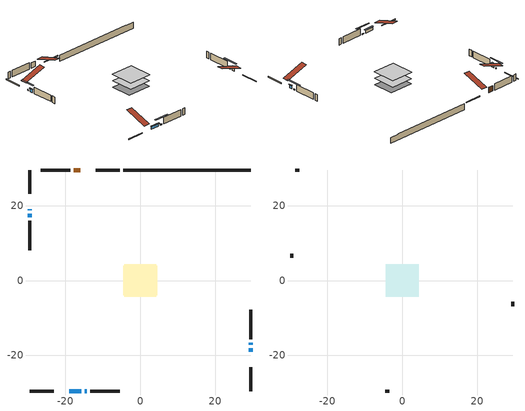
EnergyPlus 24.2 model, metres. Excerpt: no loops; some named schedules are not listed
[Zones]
conditioned space
 floor adiabatic (AdiabaticFloorConstruction): -4.34,-4.34 -4.34,4.34 4.34,4.34 4.34,-4.34 z1.22
 floor foundation (Slab1 construction): -4.57,-3.96 -4.57,3.96 4.57,3.96 4.57,-3.96 z-1.07
 wall outside (RimJoist1 construction): -5.5,29.56 -11.9,29.56 / -29.56,-29.56 -23.16,-29.56 / -29.56,29.56 -29.56,23.16 / 29.56,-29.56 29.56,-23.16 z1.22:1.52
 wall outside (AdiabaticWallConstruction 1): -16.01,29.56 -17.79,29.56 z1.22:3.25
 wall outside (AdiabaticWallConstruction): 29.56,-19.06 29.56,-18.09 / -29.56,17.84 -29.56,16.88 z1.22:2.42; -29.56,19.06 -29.56,18.77 / 29.56,-17.17 29.56,-16.59 / -14.83,-29.56 -14.26,-29.56 z1.22:1.58; -19.05,-29.56 -15.76,-29.56 z1.22:2.25
 wall outside (Wall1 construction): -18.72,29.56 -26.56,29.56 / -13.34,-29.56 -5.49,-29.56 / -29.56,15.95 -29.56,8.11 / 29.56,-15.67 29.56,-7.82 z1.22:3.66
 wall foundation (FoundationWall1 construction): -4.57,29.56,-1.07 -4.57,29.56,1.22 26.15,29.56,1.22 26.15,29.56,1.07 29.56,29.56,1.07 29.56,29.56,-1.07
 window (WindowConstruction): 29.56,-19.05 29.56,-18.09 z1.22:2.42
 window (WindowConstruction 5): -29.56,19.05 -29.56,18.77 z1.22:1.57
 window (WindowConstruction 1): -19.05,-29.56 -15.76,-29.56 z1.22:2.25
 window (WindowConstruction 2): -29.56,17.84 -29.56,16.88 z1.22:2.42
 window (WindowConstruction 3): 29.56,-17.16 29.56,-16.6 z1.22:1.57
 window (WindowConstruction 4): -14.83,-29.56 -14.26,-29.56 z1.22:1.57
 door (Door): -16.01,29.56 -17.79,29.56 z1.22:3.25
 ceiling adiabatic (AdiabaticFloorConstruction): 4.34,-4.34 4.34,4.34 -4.34,4.34 -4.34,-4.34 z1.22
attic - vented
 floor to conditioned space (Floor1 construction Reversed): -4.38,-4.38 -4.38,4.38 4.38,4.38 4.38,-4.38 z3.66
 wall outside (Wall2 construction): -27.49,29.56 -28.63,29.56 / -4.56,-29.56 -3.42,-29.56 / -29.56,7.18 -29.56,6.04 / 29.56,-6.9 29.56,-5.75 z1.22:3.66
 roof outside (Roof1 construction): -15.08,29.56,3.66 -15.08,21.02,6.5 -12.83,21.02,6.5 -12.83,29.56,3.66; -19.98,-29.56,3.66 -19.98,-21.02,6.5 -22.23,-21.02,6.5 -22.23,-29.56,3.66; -29.56,19.98,3.66 -21.02,19.98,6.5 -21.02,22.23,6.5 -29.56,22.23,3.66; 29.56,-19.98,3.66 21.02,-19.98,6.5 21.02,-22.23,6.5 29.56,-22.23,3.66
shading: 29.56,-17.89 29.56,-19.26 29.98,-19.26 29.98,-17.89 z2.62; -29.56,16.13 -29.56,21.69 -29.98,21.69 -29.98,16.13 z4.21; -15.56,-29.56 -19.26,-29.56 -19.26,-29.98 -15.56,-29.98 z2.45; -29.56,16.68 -29.56,18.04 -29.98,18.04 -29.98,16.68 z2.62; 29.56,-13.96 29.56,-19.8 29.98,-19.8 29.98,-13.96 z4.21; -11.62,-29.56 -17.47,-29.56 -17.47,-29.98 -11.62,-29.98 z4.21
[Building]
Building 1: Terrain=Suburbs
[Site:Location]
Edmonton Intl AP_AB: Latitude {deg}=53.31; Longitude {deg}=-113.58; Time Zone {hr}=-7; Elevation {m}=723; Keep Site Location Information=Yes
[Site:GroundTemperature:Shallow]
-1.56185, -3.61833, -3.78302, -2.80711, 1.11059, 5.01004, 8.39065, 10.5322, 10.7141, 8.97234, 5.67794, 1.89811
[Site:WaterMainsTemperature]
Calculation Method=Schedule; Temperature Schedule=mains temperature schedule
[Material] Roughness=Rough; Thermal Absorptance=0.9
Name | Thickness {m} | Conductivity {W/m-K} | Density {kg/m3} | Specific Heat {J/kg-K} | Solar Absorptance | Visible Absorptance
asphalt or fiberglass shingles | 0.00635 | 0.162714 | 1121.4 | 1465.45 | 0.84 | 0.84
ceiling loosefill ins | 0.169333 | 0.0480833 | 16.02 | 1046.75 | 0.7 | 0.7
ceiling stud and cavity | 0.1397 | 0.0957022 | 65.682 | 1177.47 | 0.7 | 0.7
concrete 4.0 in. | 0.1016 | 1.803125 | 2242.8 | 837.4 | 0.7 | 0.7
concrete 8.0 in. | 0.2032 | 1.803125 | 2242.8 | 837.4 | 0.7 | 0.7
door material | 0.04445 | 0.053851 | 512.64 | 1214.23 | 0.7 | 0.7
exterior vertical ins | 0.0469053 | 0.029427 | 32.04 | 1214.23 | 0.7 | 0.7
floor covering | 0.0127 | 0.0433444 | 54.468 | 1339.84 | 0.6 | 0.6
floor rigid ins; wall rigid ins | 0.512978 | 0.029427 | 32.04 | 1214.23 | 0.7 | 0.7
floor stud and cavity | 0.1397 | 1.75129 | 37.0049 | 1207.88 | 0.7 | 0.7
furniture material conditioned space 1 | 0.1524 | 0.115458 | 640.8 | 1214.23 | 0.6 | 0.6
gypsum board | 0.0127 | 0.160291 | 801 | 837.4 | 0.6 | 0.6
gypsum board 1 | 0.0127 | 0.160291 | 801 | 837.4 | 0.7 | 0.7
osb sheathing 0.5 in. | 0.0127 | 0.115458 | 512.64 | 1214.23 | 0.7 | 0.7
osb sheathing 0.75 in. | 0.01905 | 0.115458 | 512.64 | 1214.23 | 0.7 | 0.7
osb sheathing 2.0 in. | 0.0508 | 0.115458 | 512.64 | 1214.23 | 0.7 | 0.7
rim joist stud and cavity | 0.0508 | 0.029095 | 125.044 | 1163.47 | 0.6 | 0.6
slab rigid ins | 0.00797915 | 0.029427 | 32.04 | 1214.23 | 0.7 | 0.7
wall stud and cavity | 0.1397 | 0.0943382 | 139.0536 | 1170.24 | 0.7 | 0.7
wall stud and cavity 1 | 0.0889 | 6.1454 | 50.32683 | 1063.81 | 0.6 | 0.6
wall stud and cavity 2 | 0.0889 | 0.380278 | 52.3479 | 1209.89 | 0.7 | 0.7
wall stud and cavity 3 | 0.0889 | 0.391764 | 83.0341 | 1211.67 | 0.7 | 0.7
wood siding | 0.0254 | 0.102417 | 544.68 | 1172.36 | 0.4 | 0.4
wood siding 1 | 0.00254 | 0.102417 | 544.68 | 1172.36 | 0.4 | 0.4
wood siding 2; wood siding 3; wood siding 4 | 0.0254 | 0.102417 | 544.68 | 1172.36 | 0.7 | 0.7
[WindowMaterial:SimpleGlazingSystem]
Name | U-Factor {W/m2-K} | Solar Heat Gain Coefficient
WindowMaterial | 3.27961 | 0.65
WindowMaterial 1 | 3.281884 | 0.64
WindowMaterial 2 | 3.24952 | 0.43
[Construction]
AdiabaticFloorConstruction: floor stud and cavity, floor rigid ins, osb sheathing 0.75 in., floor covering
AdiabaticWallConstruction: wood siding 3, wall rigid ins, wall stud and cavity 2, gypsum board
AdiabaticWallConstruction 1: wood siding 4, wall rigid ins, wall stud and cavity 2, gypsum board
Door: door material
Floor1 construction Reversed: gypsum board, ceiling stud and cavity, ceiling loosefill ins
FoundationWall1 construction: concrete 8.0 in., gypsum board 1
furniture construction conditioned space 1: furniture material conditioned space 1
PartitionWallConstruction: gypsum board, wall stud and cavity 3, gypsum board
RimJoist1 construction: wood siding 2, osb sheathing 2.0 in., rim joist stud and cavity
Roof1 construction: asphalt or fiberglass shingles
Slab1 construction: slab rigid ins, concrete 4.0 in.
Wall1 construction: wood siding, osb sheathing 0.5 in., wall stud and cavity, gypsum board
Wall2 construction: wood siding 1, wall stud and cavity 1
WindowConstruction; WindowConstruction 2: WindowMaterial
WindowConstruction 1: WindowMaterial 1
WindowConstruction 3; WindowConstruction 4; WindowConstruction 5: WindowMaterial 2
[Zone] Multiplier=1; Part of Total Floor Area=Yes
Name | Volume {m3}
attic - vented | 35.514
conditioned space | 369.7
[Space]
Name | Zone | Volume {m3}
attic - vented 1 | attic - vented | 35.514
conditioned space 1 | conditioned space | 369.7
[ZoneInfiltration:EffectiveLeakageArea]
infil attic - vented 1: Zone or Space=attic - vented 1; Schedule=Always On Discrete; Effective Air Leakage Area {cm2}=2673.39; Stack Coefficient=0.000367493; Wind Coefficient=1.29522e-05
[ZoneMixing]
whole house fan mix: Zone or Space=attic - vented; Schedule=Always On Continuous; Design Flow Rate Calculation Method=Flow/Zone; Design Flow Rate {m3/s}=0; Source Zone or Space=conditioned space
[SurfaceProperty:ExposedFoundationPerimeter]
Slab1: Exposed Perimeter Calculation Method=TotalExposedPerimeter; Total Exposed Perimeter {m}=34.137
[InternalMass] Zone or ZoneList=conditioned space; Space or SpaceList=conditioned space 1
Name | Construction | Surface Area {m2}
furniture mass conditioned space 1 | furniture construction conditioned space 1 | 59.1599
partition wall mass | PartitionWallConstruction | 147.9
[Lights]
interior lighting: Zone or ZoneList or Space or SpaceList=conditioned space 1; Schedule=interior lighting schedule; Design Level Calculation Method=LightingLevel; Lighting Level {W}=343.2; Return Air Fraction=0; Fraction Radiant=0.6; Fraction Visible=0.2; Fraction Replaceable=1
[People]
occupants: Zone or ZoneList or Space or SpaceList=conditioned space 1; Number of People Schedule=occupants schedule; Number of People Calculation Method=People; Number of People=3; Fraction Radiant=0.314171; Sensible Heat Fraction=0.56303; Activity Level Schedule=occupants activity schedule; Carbon Dioxide Generation Rate {m3/s-W}=0; Enable ASHRAE 55 Comfort Warnings=No; Mean Radiant Temperature Calculation Type=EnclosureAveraged
[ElectricEquipment] Zone or ZoneList or Space or SpaceList=conditioned space 1; Design Level Calculation Method=EquipmentLevel
Name | Schedule | Design Level {W} | Fraction Latent | Fraction Radiant | Fraction Lost
clothes dryer | clothes dryer schedule | 140.772 | 0.015 | 0.081 | 0.85
clothes washer | clothes washer schedule | 32.1985 | 0.03 | 0.162 | 0.7
cooking range | cooking range schedule | 215.147 | 0.08 | 0.432 | 0.2
dishwasher | dishwasher schedule | 66.8632 | 0.3 | 0.18 | 0.4
fridge | fridge schedule | 72.9452 | 0 | 0.6 | 0
mech vent house fan | mech vent house fan schedule | 10 | 0 | 0 | 1
mech vent house fan cfis | mech vent house fan cfis schedule | 0 | 0 | 0 | 0
misc plug loads | misc plug loads schedule | 494.7 | 0.045 | 0.513 | 0.1
whole house fan | Always On Discrete | 0 | 0 | 0 | 1
[OtherEquipment] Zone or ZoneList or Space or SpaceList=conditioned space 1; Design Level Calculation Method=EquipmentLevel
Name | Fuel Type | Schedule | Design Level {W} | Fraction Latent | Fraction Radiant | Fraction Lost
clothes dryer 1 | Electricity | clothes dryer schedule | 0 | 0.015 | 0.081 | 0.85
cooking range 1 | Electricity | cooking range schedule | 0 | 0.08 | 0.432 | 0.2
general water use latent | None | general water use schedule | 62.594 | 1 | 0 | 0
general water use sensible | None | general water use schedule | -61.6891 | 0 | 0.6 | 0
mech vent house fan latent load | None | Always On Discrete | 0 | 1 | 0 | 0
mech vent house fan sensible load | None | Always On Discrete | 0 | 0 | 0 | 0
water heater energy adjustment1 | NaturalGas | Always On Discrete | 0.01 | 0 | 0 | 1
[ZoneInfiltration:DesignFlowRate] Zone or ZoneList or Space or SpaceList=conditioned space 1; Schedule=Always On Discrete; Design Flow Rate Calculation Method=Flow/Zone; Design Flow Rate {m3/s}=0
infil flow; natural vent flow; whole house fan flow
[AvailabilityManager:Scheduled]
furnace airloop Availability Manager: Schedule=Always On Discrete
[Foundation:Kiva]
Foundation Kiva 1: Initial Indoor Air Temperature {C}=21; Wall Height Above Grade {m}=1.21999; Wall Depth Below Slab {m}=0.2032; Custom Block Material Name 1=exterior vertical ins; Custom Block Depth 1 {m}=2.28999; Custom Block X Position 1 {m}=0.2159; Custom Block Z Position 1 {m}=0
[Foundation:Kiva:Settings]
Soil Conductivity {W/m-K}=0.849921; Soil Density {kg/m3}=1842.3; Soil Specific Heat {J/kg-K}=418.7; Ground Solar Absorptivity=0.9; Ground Thermal Absorptivity=0.9; Ground Surface Roughness {m}=0.03; Far-Field Width {m}=40; Deep-Ground Boundary Condition=ZeroFlux; Deep-Ground Depth {m}=40; Minimum Cell Dimension {m}=0.2; Maximum Cell Growth Coefficient=3; Simulation Timestep=Timestep
[Exterior:Lights]
exterior lighting: Schedule=exterior lighting schedule; Design Level {W}=75.6
[EnergyManagementSystem:GlobalVariable]
furnace_airloop_Fan_RTF
infil_program_Qfan
infil_program_Qinf
natural_vent_program_Qnv
natural_vent_program_Qwhf
[EnergyManagementSystem:Sensor]
Name | Output:Variable or Output:Meter Index Key | Output:Variable or Output:Meter
airflow_gain | infil flow | Infiltration Sensible Heat Gain Energy
airflow_gain_1 | natural vent flow | Infiltration Sensible Heat Gain Energy
airflow_gain_2 | whole house fan flow | Infiltration Sensible Heat Gain Energy
airflow_loss | infil flow | Infiltration Sensible Heat Loss Energy
airflow_loss_1 | natural vent flow | Infiltration Sensible Heat Loss Energy
airflow_loss_2 | whole house fan flow | Infiltration Sensible Heat Loss Energy
clg_load_cond |  | Cooling:EnergyTransfer:Zone:CONDITIONED SPACE
clg_sp_s; clg_sp_s_1 | cooling setpoint | Schedule Value
clothes_dryer_exhaust_0_sch_s | clothes dryer exhaust 0 schedule | Schedule Value
cool_season | cooling season schedule | Schedule Value
htg_load_cond |  | Heating:EnergyTransfer:Zone:CONDITIONED SPACE
htg_sp_s; htg_sp_s_1 | heating setpoint | Schedule Value
ig_ee_conv | clothes dryer | Electric Equipment Convective Heating Energy
ig_ee_conv_2 | cooking range | Electric Equipment Convective Heating Energy
ig_ee_conv_4 | fridge | Electric Equipment Convective Heating Energy
ig_ee_conv_5 | misc plug loads | Electric Equipment Convective Heating Energy
ig_ee_conv_6 | whole house fan | Electric Equipment Convective Heating Energy
ig_ee_rad | clothes dryer | Electric Equipment Radiant Heating Energy
ig_ee_rad_2 | cooking range | Electric Equipment Radiant Heating Energy
ig_ee_rad_4 | fridge | Electric Equipment Radiant Heating Energy
ig_ee_rad_5 | misc plug loads | Electric Equipment Radiant Heating Energy
ig_ee_rad_6 | whole house fan | Electric Equipment Radiant Heating Energy
ig_lgt_conv | interior lighting | Lights Convective Heating Energy
ig_lgt_rad | interior lighting | Lights Radiant Heating Energy
ig_lgt_vis | interior lighting | Lights Visible Radiation Heating Energy
ig_oe_conv | clothes dryer 1 | Other Equipment Convective Heating Energy
ig_oe_conv_1 | cooking range 1 | Other Equipment Convective Heating Energy
ig_oe_conv_2 | general water use latent | Other Equipment Convective Heating Energy
ig_oe_conv_3 | general water use sensible | Other Equipment Convective Heating Energy
ig_oe_conv_4 | water heater energy adjustment1 | Other Equipment Convective Heating Energy
ig_oe_rad | clothes dryer 1 | Other Equipment Radiant Heating Energy
ig_oe_rad_1 | cooking range 1 | Other Equipment Radiant Heating Energy
ig_oe_rad_2 | general water use latent | Other Equipment Radiant Heating Energy
ig_oe_rad_3 | general water use sensible | Other Equipment Radiant Heating Energy
ig_oe_rad_4 | water heater energy adjustment1 | Other Equipment Radiant Heating Energy
ig_ppl_conv | occupants | People Convective Heating Energy
ig_ppl_rad | occupants | People Radiant Heating Energy
im_conv | furniture mass conditioned space 1 | Surface Inside Face Convection Heat Gain Energy
im_conv_1 | partition wall mass | Surface Inside Face Convection Heat Gain Energy
im_ig | furniture mass conditioned space 1 | Surface Inside Face Internal Gains Radiation Heat Gain Energy
im_ig_1 | partition wall mass | Surface Inside Face Internal Gains Radiation Heat Gain Energy
im_lgt | furniture mass conditioned space 1 | Surface Inside Face Lights Radiation Heat Gain Energy
im_lgt_1 | partition wall mass | Surface Inside Face Lights Radiation Heat Gain Energy
im_sol | furniture mass conditioned space 1 | Surface Inside Face Solar Radiation Heat Gain Energy
im_sol_1 | partition wall mass | Surface Inside Face Solar Radiation Heat Gain Energy
im_surf | furniture mass conditioned space 1 | Surface Inside Face Net Surface Thermal Radiation Heat Gain Energy
im_surf_1 | partition wall mass | Surface Inside Face Net Surface Thermal Radiation Heat Gain Energy
mv_conv | mech vent house fan | Electric Equipment Convective Heating Energy
mv_conv_1 | mech vent house fan cfis | Electric Equipment Convective Heating Energy
mv_conv_2 | mech vent house fan latent load | Other Equipment Convective Heating Energy
mv_conv_3 | mech vent house fan sensible load | Other Equipment Convective Heating Energy
mv_rad | mech vent house fan | Electric Equipment Radiant Heating Energy
mv_rad_1 | mech vent house fan cfis | Electric Equipment Radiant Heating Energy
mv_rad_2 | mech vent house fan latent load | Other Equipment Radiant Heating Energy
mv_rad_3 | mech vent house fan sensible load | Other Equipment Radiant Heating Energy
natural_vent_s | natural vent schedule | Schedule Value
out_pb_s |  | Site Outdoor Air Barometric Pressure
out_wt_s |  | Site Outdoor Air Humidity Ratio
site_vw_s |  | Site Wind Speed
ss_back_out | Window1 | Surface Window Shortwave from Zone Back Out Window Heat Transfer Rate
ss_back_out_1 | Window11 | Surface Window Shortwave from Zone Back Out Window Heat Transfer Rate
ss_back_out_2 | Window2 | Surface Window Shortwave from Zone Back Out Window Heat Transfer Rate
ss_back_out_3 | Window6 | Surface Window Shortwave from Zone Back Out Window Heat Transfer Rate
ss_back_out_4 | Window7 | Surface Window Shortwave from Zone Back Out Window Heat Transfer Rate
ss_back_out_5 | Window9 | Surface Window Shortwave from Zone Back Out Window Heat Transfer Rate
ss_conv | Door1 | Surface Inside Face Convection Heat Gain Energy
ss_conv_1 | Window1 | Surface Inside Face Convection Heat Gain Energy
ss_conv_2 | Window11 | Surface Inside Face Convection Heat Gain Energy
ss_conv_3 | Window2 | Surface Inside Face Convection Heat Gain Energy
ss_conv_4 | Window6 | Surface Inside Face Convection Heat Gain Energy
ss_conv_5 | Window7 | Surface Inside Face Convection Heat Gain Energy
ss_conv_6 | Window9 | Surface Inside Face Convection Heat Gain Energy
ss_ig | Door1 | Surface Inside Face Internal Gains Radiation Heat Gain Energy
ss_ig_1 | Window1 | Surface Inside Face Internal Gains Radiation Heat Gain Energy
ss_ig_2 | Window11 | Surface Inside Face Internal Gains Radiation Heat Gain Energy
ss_ig_3 | Window2 | Surface Inside Face Internal Gains Radiation Heat Gain Energy
ss_ig_4 | Window6 | Surface Inside Face Internal Gains Radiation Heat Gain Energy
ss_ig_5 | Window7 | Surface Inside Face Internal Gains Radiation Heat Gain Energy
ss_ig_6 | Window9 | Surface Inside Face Internal Gains Radiation Heat Gain Energy
ss_lgt | Door1 | Surface Inside Face Lights Radiation Heat Gain Energy
ss_sol | Door1 | Surface Inside Face Solar Radiation Heat Gain Energy
ss_surf | Door1 | Surface Inside Face Net Surface Thermal Radiation Heat Gain Energy
ss_surf_1 | Window1 | Surface Inside Face Net Surface Thermal Radiation Heat Gain Energy
ss_surf_2 | Window11 | Surface Inside Face Net Surface Thermal Radiation Heat Gain Energy
ss_surf_3 | Window2 | Surface Inside Face Net Surface Thermal Radiation Heat Gain Energy
ss_surf_4 | Window6 | Surface Inside Face Net Surface Thermal Radiation Heat Gain Energy
ss_surf_5 | Window7 | Surface Inside Face Net Surface Thermal Radiation Heat Gain Energy
ss_surf_6 | Window9 | Surface Inside Face Net Surface Thermal Radiation Heat Gain Energy
ss_trans_in | Window1 | Surface Window Transmitted Solar Radiation Rate
ss_trans_in_1 | Window11 | Surface Window Transmitted Solar Radiation Rate
ss_trans_in_2 | Window2 | Surface Window Transmitted Solar Radiation Rate
ss_trans_in_3 | Window6 | Surface Window Transmitted Solar Radiation Rate
ss_trans_in_4 | Window7 | Surface Window Transmitted Solar Radiation Rate
ss_trans_in_5 | Window9 | Surface Window Transmitted Solar Radiation Rate
ss_trans_out | Window1 | Surface Inside Face Initial Transmitted Diffuse Transmitted Out Window Solar Radiation Rate
ss_trans_out_1 | Window11 | Surface Inside Face Initial Transmitted Diffuse Transmitted Out Window Solar Radiation Rate
ss_trans_out_2 | Window2 | Surface Inside Face Initial Transmitted Diffuse Transmitted Out Window Solar Radiation Rate
ss_trans_out_3 | Window6 | Surface Inside Face Initial Transmitted Diffuse Transmitted Out Window Solar Radiation Rate
ss_trans_out_4 | Window7 | Surface Inside Face Initial Transmitted Diffuse Transmitted Out Window Solar Radiation Rate
ss_trans_out_5 | Window9 | Surface Inside Face Initial Transmitted Diffuse Transmitted Out Window Solar Radiation Rate
s_conv | Floor1 | Surface Inside Face Convection Heat Gain Energy
s_conv_1 | FoundationWall1 | Surface Inside Face Convection Heat Gain Energy
s_conv_10 | Wall1:180 | Surface Inside Face Convection Heat Gain Energy
s_conv_11 | Wall1:270 | Surface Inside Face Convection Heat Gain Energy
s_conv_12 | Wall1:90 | Surface Inside Face Convection Heat Gain Energy
s_conv_2 | inferred conditioned ceiling | Surface Inside Face Convection Heat Gain Energy
s_conv_3 | inferred conditioned floor | Surface Inside Face Convection Heat Gain Energy
s_conv_4 | RimJoist1:0 | Surface Inside Face Convection Heat Gain Energy
s_conv_5 | RimJoist1:180 | Surface Inside Face Convection Heat Gain Energy
s_conv_6 | RimJoist1:270 | Surface Inside Face Convection Heat Gain Energy
s_conv_7 | RimJoist1:90 | Surface Inside Face Convection Heat Gain Energy
s_conv_8 | Slab1 | Surface Inside Face Convection Heat Gain Energy
s_conv_9 | Wall1:0 | Surface Inside Face Convection Heat Gain Energy
s_ig | Floor1 | Surface Inside Face Internal Gains Radiation Heat Gain Energy
s_ig_1 | FoundationWall1 | Surface Inside Face Internal Gains Radiation Heat Gain Energy
s_ig_10 | Wall1:180 | Surface Inside Face Internal Gains Radiation Heat Gain Energy
s_ig_11 | Wall1:270 | Surface Inside Face Internal Gains Radiation Heat Gain Energy
s_ig_12 | Wall1:90 | Surface Inside Face Internal Gains Radiation Heat Gain Energy
s_ig_2 | inferred conditioned ceiling | Surface Inside Face Internal Gains Radiation Heat Gain Energy
s_ig_3 | inferred conditioned floor | Surface Inside Face Internal Gains Radiation Heat Gain Energy
s_ig_4 | RimJoist1:0 | Surface Inside Face Internal Gains Radiation Heat Gain Energy
s_ig_5 | RimJoist1:180 | Surface Inside Face Internal Gains Radiation Heat Gain Energy
s_ig_6 | RimJoist1:270 | Surface Inside Face Internal Gains Radiation Heat Gain Energy
s_ig_7 | RimJoist1:90 | Surface Inside Face Internal Gains Radiation Heat Gain Energy
s_ig_8 | Slab1 | Surface Inside Face Internal Gains Radiation Heat Gain Energy
s_ig_9 | Wall1:0 | Surface Inside Face Internal Gains Radiation Heat Gain Energy
s_lgt | Floor1 | Surface Inside Face Lights Radiation Heat Gain Energy
s_lgt_1 | FoundationWall1 | Surface Inside Face Lights Radiation Heat Gain Energy
s_lgt_10 | Wall1:180 | Surface Inside Face Lights Radiation Heat Gain Energy
s_lgt_11 | Wall1:270 | Surface Inside Face Lights Radiation Heat Gain Energy
s_lgt_12 | Wall1:90 | Surface Inside Face Lights Radiation Heat Gain Energy
s_lgt_2 | inferred conditioned ceiling | Surface Inside Face Lights Radiation Heat Gain Energy
s_lgt_3 | inferred conditioned floor | Surface Inside Face Lights Radiation Heat Gain Energy
s_lgt_4 | RimJoist1:0 | Surface Inside Face Lights Radiation Heat Gain Energy
s_lgt_5 | RimJoist1:180 | Surface Inside Face Lights Radiation Heat Gain Energy
s_lgt_6 | RimJoist1:270 | Surface Inside Face Lights Radiation Heat Gain Energy
s_lgt_7 | RimJoist1:90 | Surface Inside Face Lights Radiation Heat Gain Energy
s_lgt_8 | Slab1 | Surface Inside Face Lights Radiation Heat Gain Energy
s_lgt_9 | Wall1:0 | Surface Inside Face Lights Radiation Heat Gain Energy
s_sol | Floor1 | Surface Inside Face Solar Radiation Heat Gain Energy
s_sol_1 | FoundationWall1 | Surface Inside Face Solar Radiation Heat Gain Energy
s_sol_10 | Wall1:180 | Surface Inside Face Solar Radiation Heat Gain Energy
s_sol_11 | Wall1:270 | Surface Inside Face Solar Radiation Heat Gain Energy
s_sol_12 | Wall1:90 | Surface Inside Face Solar Radiation Heat Gain Energy
s_sol_2 | inferred conditioned ceiling | Surface Inside Face Solar Radiation Heat Gain Energy
s_sol_3 | inferred conditioned floor | Surface Inside Face Solar Radiation Heat Gain Energy
s_sol_4 | RimJoist1:0 | Surface Inside Face Solar Radiation Heat Gain Energy
s_sol_5 | RimJoist1:180 | Surface Inside Face Solar Radiation Heat Gain Energy
s_sol_6 | RimJoist1:270 | Surface Inside Face Solar Radiation Heat Gain Energy
s_sol_7 | RimJoist1:90 | Surface Inside Face Solar Radiation Heat Gain Energy
s_sol_8 | Slab1 | Surface Inside Face Solar Radiation Heat Gain Energy
s_sol_9 | Wall1:0 | Surface Inside Face Solar Radiation Heat Gain Energy
s_surf | Floor1 | Surface Inside Face Net Surface Thermal Radiation Heat Gain Energy
s_surf_1 | FoundationWall1 | Surface Inside Face Net Surface Thermal Radiation Heat Gain Energy
s_surf_10 | Wall1:180 | Surface Inside Face Net Surface Thermal Radiation Heat Gain Energy
s_surf_11 | Wall1:270 | Surface Inside Face Net Surface Thermal Radiation Heat Gain Energy
s_surf_12 | Wall1:90 | Surface Inside Face Net Surface Thermal Radiation Heat Gain Energy
s_surf_2 | inferred conditioned ceiling | Surface Inside Face Net Surface Thermal Radiation Heat Gain Energy
s_surf_3 | inferred conditioned floor | Surface Inside Face Net Surface Thermal Radiation Heat Gain Energy
s_surf_4 | RimJoist1:0 | Surface Inside Face Net Surface Thermal Radiation Heat Gain Energy
s_surf_5 | RimJoist1:180 | Surface Inside Face Net Surface Thermal Radiation Heat Gain Energy
s_surf_6 | RimJoist1:270 | Surface Inside Face Net Surface Thermal Radiation Heat Gain Energy
s_surf_7 | RimJoist1:90 | Surface Inside Face Net Surface Thermal Radiation Heat Gain Energy
s_surf_8 | Slab1 | Surface Inside Face Net Surface Thermal Radiation Heat Gain Energy
s_surf_9 | Wall1:0 | Surface Inside Face Net Surface Thermal Radiation Heat Gain Energy
[EnergyManagementSystem:Actuator]
Name | Actuated Component Unique | Actuated Component Type | Actuated Component Control Type
fridge_schedule_act | fridge schedule | Schedule:Constant | Schedule Value
infil_flow_act | infil flow | Zone Infiltration | Air Exchange Flow Rate
mech_vent_house_fan_cfis_act | mech vent house fan cfis | ElectricEquipment | Electricity Rate
mech_vent_house_fan_latent_load_act | mech vent house fan latent load | OtherEquipment | Power Level
mech_vent_house_fan_sensible_load_act | mech vent house fan sensible load | OtherEquipment | Power Level
natural_vent_flow_act | natural vent flow | Zone Infiltration | Air Exchange Flow Rate
water_heater_ec_adj_act | water heater energy adjustment1 | OtherEquipment | Power Level
whole_house_fan_act | whole house fan | ElectricEquipment | Electricity Rate
whole_house_fan_flow_act | whole house fan flow | Zone Infiltration | Air Exchange Flow Rate
whole_house_fan_mix_act | whole house fan mix | ZoneMixing | Air Exchange Flow Rate
